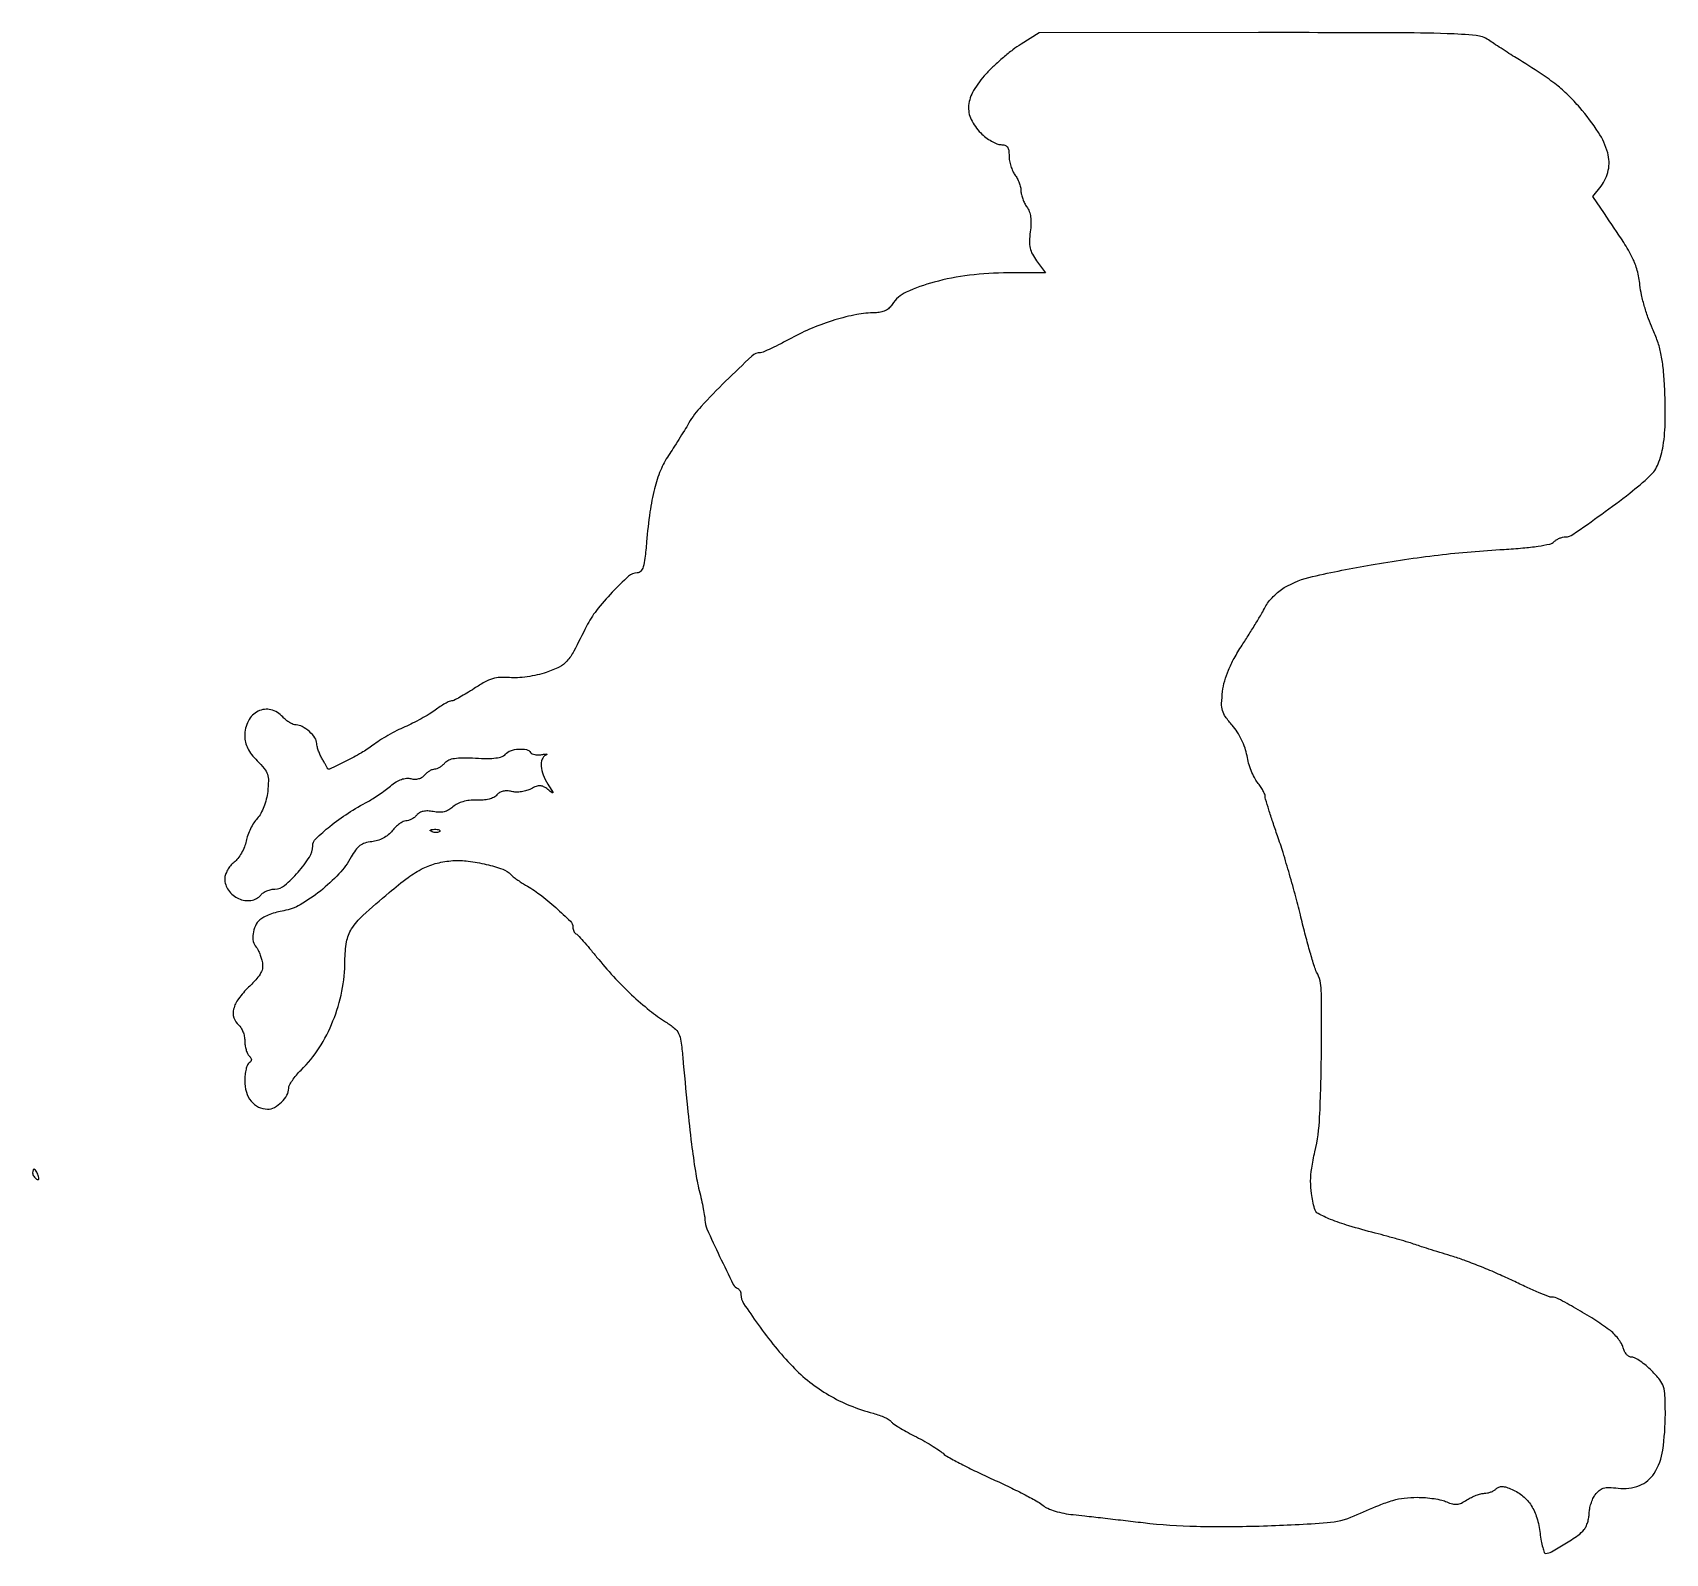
# Model space of a CAD drawing. Extents: x 0 to 408, y 0 to 380.
import ezdxf

# ---------------------------------------------------------------- set-up
doc = ezdxf.new("R2010")
doc.units = 0

msp = doc.modelspace()

# ---------------------------------------------------------------- linework, layer by layer
for points in [[(247, 377.126702, 0.023625), (244.971203, 375.710324, 0.012296), (242.573438, 373.766162, 0.0122), (240.204917, 371.645273, 0.018191), (238.25, 369.668046, 0.049801), (235.113353, 365.488681, 0.114131), (233.893172, 361.769682, 0.13544), (234.521197, 358.30844, 0.084365), (236.923077, 354.923077, 0.032002), (238.194862, 353.804444, 0.032112), (239.597596, 352.858654, 0.033872), (240.924429, 352.199107, 0.098717), (241.923077, 352, -0.072351), (242.93666, 351.852562, -0.162715), (243.565146, 351.411895, -0.124817), (243.90203, 350.588459, -0.035013), (244, 349.19113, 0.043991), (244.107332, 347.973576, 0.030992), (244.431283, 346.637158, 0.031424), (244.90532, 345.387655, 0.055589), (245.468197, 344.44113, -0.042151), (246.03275, 343.547237, -0.03008), (246.514453, 342.465414, -0.030552), (246.850502, 341.37009, -0.055346), (246.968197, 340.44113, 0.054111), (247.083571, 339.512161, 0.029999), (247.412408, 338.416846, 0.029566), (247.883595, 337.334968, 0.041767), (248.435745, 336.44113, -0.072715), (249.040376, 335.312097, -0.05265), (249.381813, 333.924614, -0.043148), (249.466069, 332.235687, -0.024342), (249.291668, 330.190513, 0.025899), (249.101234, 327.872122, 0.061732), (249.261686, 326.15436, 0.067941), (249.822299, 324.628596, 0.037229), (250.88586, 322.940513), (253.059875, 320), (243.779937, 319.964378, 0.029105), (234.094738, 319.362807, 0.036448), (225.262864, 317.635938, 0.040072), (218.296322, 315.124048, 0.147658), (214.814037, 312.073833, -0.072025), (214.063012, 311.185885, -0.068367), (213.078396, 310.528876, -0.063259), (211.882509, 310.12519, -0.048541), (210.509453, 309.984379, 0.046186), (205.917074, 309.535209, 0.025949), (200.470634, 308.192613, 0.024865), (194.823385, 306.174011, 0.0274), (189.59014, 303.660238, -0.006276), (186.96159, 302.258078, -0.008759), (184.573885, 301.075195, -0.005784), (182.554172, 300.146762, -0.105213), (181.864444, 300, 0.189632), (179.74808, 299.1674, 0.006472), (173.176228, 292.88895, 0.011857), (167.03164, 286.572019, 0.054859), (164, 282.485277, -0.004819), (162.854525, 280.56685, -0.00297), (161.471652, 278.330726, -0.002978), (160.078114, 276.136153, -0.005333), (158.903497, 274.352559, 0.051299), (156.902244, 270.6054, 0.03486), (155.38768, 266.009389, 0.027584), (154.252964, 260.218122, 0.013545), (153.418755, 252.75, -0.007746), (153.009015, 248.651631, -0.044074), (152.567263, 246.507965, -0.104155), (151.964086, 245.400911, -0.219516), (151.09492, 245, 0.186723), (148.925815, 244.160692, 0.018106), (144.823152, 240.145705, 0.023902), (140.883095, 235.582045, 0.05121), (138.406371, 231.649734, -0.006338), (135.231585, 225.436988, -0.058154), (133.520003, 222.94199, -0.098806), (131.608686, 221.469678, -0.033257), (128.342343, 220.115894, -0.026364), (126.095976, 219.485218, -0.019925), (123.575302, 219.023544, -0.020309), (121.139994, 218.777501, -0.038808), (119.175367, 218.811886, 0.036815), (116.849078, 218.861865, 0.061427), (114.922915, 218.521669, 0.052219), (112.932078, 217.675588, 0.019707), (110.342807, 216.103676, -0.008955), (108.47632, 214.914902, -0.012091), (106.744436, 213.911705, -0.009185), (105.275694, 213.142435, -0.11655), (104.672946, 213, 0.112535), (104.117963, 212.873488, 0.015809), (103.068903, 212.327512, 0.017385), (101.851295, 211.587261, 0.013987), (100.594391, 210.71068, -0.022136), (99.08905, 209.696885, -0.0108), (97.087102, 208.532418, -0.01069), (94.948999, 207.40881, -0.01521), (93, 206.510109, 0.018237), (91.02222, 205.583579, 0.011684), (88.79375, 204.372101, 0.011742), (86.663842, 203.081451, 0.021448), (85, 201.915669, -0.033217), (82.177041, 200.035143, -0.014802), (78.236015, 197.924753, -0.006201), (74.212349, 195.982922, -0.439589), (73.59646, 196.236873, 0.034445), (73.515959, 196.41702, 0.001252), (73.161148, 197.079658, 0.002288), (72.735914, 197.860481, 0.001602), (72.25, 198.736431, -0.022809), (71.771533, 199.69238, -0.020958), (71.367188, 200.714994, -0.021479), (71.084277, 201.657274, -0.062262), (71, 202.331444, 0.154853), (70.554146, 203.736528, 0.055595), (69.144505, 205.325687, 0.055354), (67.384884, 206.591268, 0.128938), (65.826247, 207, -0.09737), (65.117372, 207.139367, -0.038294), (64.2237, 207.5875, -0.036075), (63.304538, 208.23469, -0.037426), (62.5, 209, 0.148723), (59.547503, 210.769619, 0.178993), (56.350159, 210.417893, 0.160125), (53.898689, 207.986164, 0.118522), (53, 204.248182, 0.060492), (53.191213, 202.67349, 0.056039), (53.754902, 201.146518, 0.049126), (54.722347, 199.616265, 0.030874), (56.124671, 198.029176, -0.025005), (57.855891, 196.115564, -0.089108), (58.655863, 194.677496, -0.087321), (58.913652, 193.035299, -0.023441), (58.74049, 190.389987, -0.032496), (58.389446, 188.42982, -0.031679), (57.785352, 186.514429, -0.033612), (57.007068, 184.844168, -0.062817), (56.131204, 183.63966, 0.047814), (55.276277, 182.534989, 0.02666), (54.445409, 181.048801, 0.026369), (53.758834, 179.44168, 0.038423), (53.341872, 177.95936, -0.046567), (52.907567, 176.506431, -0.033966), (52.171932, 174.989122, -0.034597), (51.268022, 173.634749, -0.061729), (50.326487, 172.684855, 0.053233), (49.436322, 171.816697, 0.043946), (48.683406, 170.72488, 0.045743), (48.168651, 169.585853, 0.083451), (48, 168.582407, 0.158099), (48.941539, 165.679144, 0.130165), (51.476201, 163.609604, 0.140035), (54.557179, 163.151572, 0.189054), (57, 164.5, -0.075363), (57.645132, 165.074592, -0.04452), (58.557944, 165.559375, -0.043405), (59.579448, 165.889376, -0.056489), (60.555495, 166, 0.179497), (62.962436, 166.892843, 0.034964), (66.307992, 170.204596, 0.036068), (69.182425, 173.99774, 0.145098), (70, 176.755754, -0.203974), (70.774237, 178.574673, -0.022071), (74.277192, 181.658214, -0.025448), (78.809129, 184.940265, -0.022318), (83.84969, 187.902236, 0.019348), (85.072386, 188.610992, 0.009477), (86.575794, 189.602392, 0.009387), (88.101458, 190.693205, 0.013451), (89.408334, 191.720905, -0.03268), (90.822131, 192.747279, -0.053944), (92.146753, 193.395044, -0.064643), (93.385952, 193.669467, -0.083879), (94.543911, 193.578335, 0.060995), (95.536063, 193.454607, 0.066314), (96.499813, 193.580807, 0.070224), (97.349327, 193.942842, 0.083946), (98.008022, 194.509666, -0.044509), (98.574038, 195.079901, -0.040313), (99.250248, 195.562214, -0.04266), (99.930306, 195.893844, -0.092374), (100.5, 196, 0.094152), (101.07187, 196.108649, 0.042343), (101.759388, 196.449397, 0.039927), (102.446217, 196.944502, 0.043446), (103.024784, 197.529863, -0.118187), (103.979045, 198.244499, -0.063846), (105.397694, 198.652421, -0.039938), (107.488971, 198.80459, -0.012112), (110.669815, 198.704615, 0.012963), (113.639888, 198.616324, 0.033225), (115.785106, 198.750862, 0.046836), (117.286155, 199.090725, 0.141382), (118.145031, 199.674752, -0.138933), (119.437061, 200.562426, -0.064944), (121.445482, 200.961548, -0.067058), (123.386576, 200.830415, -0.206839), (124.441979, 200.09388, 0.156898), (124.815603, 199.775353, 0.055653), (125.498133, 199.576488, 0.048504), (126.349057, 199.512212, 0.040493), (127.250996, 199.604968, -0.012422), (128.056041, 199.733714, -0.07748), (128.472168, 199.72501, -0.603945), (128.508342, 199.611536, -0.087442), (128.25, 199.427755, 0.195029), (127.315898, 198.408204, 0.10622), (127.067008, 196.701618, 0.076911), (127.553055, 194.531612, 0.048589), (128.732738, 192.214817, -0.00179), (129.88113, 190.401254, -0.147773), (129.967691, 190.085404, -0.610966), (129.833292, 190.020817, -0.005355), (128.698649, 190.900736, 0.047036), (127.678234, 191.563941, 0.113716), (126.813132, 191.790254, 0.099591), (125.864381, 191.628257, 0.030948), (124.542958, 191.02299, -0.05297), (123.448081, 190.578614, -0.036121), (122.132427, 190.301624, -0.036396), (120.808591, 190.218734, -0.058987), (119.691469, 190.362588, 0.049359), (118.561321, 190.530234, 0.069556), (117.548255, 190.438546, 0.077889), (116.686962, 190.08992, 0.084701), (116.00162, 189.501952, -0.106663), (115.239221, 188.903442, -0.049729), (114.054557, 188.4661, -0.042561), (112.57218, 188.212858, -0.030833), (110.896672, 188.17518, 0.033901), (109.112914, 188.12413, 0.044233), (107.508747, 187.824266, 0.049242), (106.13438, 187.288657, 0.066486), (105.036613, 186.533135, -0.054894), (103.964154, 185.757926, -0.069092), (102.826461, 185.305833, -0.065695), (101.563054, 185.167477, -0.043845), (100.114358, 185.327128, 0.037817), (98.755168, 185.493498, 0.063276), (97.608976, 185.401394, 0.076216), (96.679691, 185.052981, 0.092066), (95.964775, 184.457556, -0.052882), (95.392354, 183.899818, -0.0427), (94.674632, 183.428157, -0.044244), (93.927671, 183.105621, -0.079965), (93.271475, 183, 0.116969), (92.569456, 182.833493, 0.039062), (91.660222, 182.283707, 0.036376), (90.713224, 181.494683, 0.034241), (89.86976, 180.561557, -0.056053), (88.862126, 179.539935, -0.047373), (87.596606, 178.700592, -0.046864), (86.180419, 178.106351, -0.051884), (84.72584, 177.811557, 0.050331), (83.048833, 177.477091, 0.085534), (81.775717, 176.83345, 0.075942), (80.693962, 175.740964, 0.03251), (79.59305, 174, -0.064056), (76.546335, 169.793244, -0.035754), (71.888834, 165.501336, -0.035677), (66.864091, 162.050656, -0.093239), (62.757804, 160.577262, 0.027017), (61.017421, 160.201607, 0.02439), (59.265895, 159.630147, 0.025167), (57.747189, 158.961989, 0.067797), (56.776125, 158.297396, 0.098319), (55.651203, 156.784061, 0.078103), (55.072959, 154.827268, 0.082526), (55.137226, 152.894504, 0.136861), (55.870892, 151.45, -0.065753), (56.246826, 150.912879, -0.020726), (56.663237, 150.02352, -0.020302), (57.050228, 148.982313, -0.0212), (57.345283, 147.927942, -0.080707), (57.448723, 146.439929, -0.097742), (57.05395, 145.100048, -0.062743), (56.012323, 143.599224, -0.016318), (53.974391, 141.474994, 0.040228), (51.447811, 138.576128, 0.095546), (50.219118, 136.006076, 0.141957), (50.277441, 133.812785, 0.143334), (51.5, 132, -0.084651), (52.075063, 131.329834, -0.043782), (52.559375, 130.334265, -0.041871), (52.889178, 129.194051, -0.049508), (53, 128.077555, 0.03625), (53.080206, 126.972716, 0.03406), (53.319345, 125.867187, 0.035902), (53.66928, 124.91709, 0.090427), (54.087132, 124.312868, -0.047458), (54.536977, 123.768438, -0.150038), (54.674265, 123.321227, -0.181024), (54.526767, 122.927179, -0.075363), (54.087132, 122.553851, 0.160702), (53.666645, 122.053152, 0.035181), (53.319345, 120.967196, 0.033216), (53.079795, 119.594671, 0.026603), (53, 118.095971, 0.070976), (53.404628, 115.259866, 0.098076), (54.58641, 112.98407, 0.111109), (56.413315, 111.521755, 0.113913), (58.673753, 111, 0.124223), (60.429426, 111.443028, 0.070118), (62.208682, 112.75225, 0.070451), (63.547661, 114.492715, 0.129487), (64, 116.210083, -0.120939), (64.194032, 117.000535, -0.027909), (64.901151, 118.18765, -0.027243), (65.893463, 119.499767, -0.023681), (67.067747, 120.761976, 0.056372), (71.58094, 126.296977, 0.047467), (75.052365, 133.021214, 0.046371), (77.261047, 140.448974, 0.047985), (78.029313, 148.070998, -0.041462), (78.444578, 152.808229, -0.101344), (79.712184, 156.054143, -0.064209), (82.511206, 159.360111, -0.009665), (89.050075, 165.102948, -0.016351), (93.838239, 168.885852, -0.042981), (97.565608, 171.171317, -0.054681), (101.059085, 172.465869, -0.044616), (105, 173.087495, -0.047731), (108.846512, 172.979318, -0.028317), (113.363442, 172.156796, -0.02635), (117.453312, 170.938864, -0.120105), (119.512859, 169.586031, 0.039223), (120.0778, 169.068281, 0.012079), (121.005787, 168.378397, 0.012003), (122.085116, 167.653981, 0.012894), (123.172854, 167, -0.034594), (126.687707, 164.673506, -0.018281), (130.721718, 161.341265, -0.011258), (134.388453, 157.928842, -0.202395), (135, 156.479956, 0.052701), (135.055708, 155.952899, 0.054251), (135.220313, 155.454529, 0.06001), (135.462721, 155.056723, 0.121954), (135.75, 154.833333, -0.102673), (136.205591, 154.506117, -0.004096), (137.583417, 152.982292, -0.007067), (139.183326, 151.131424, -0.004926), (140.938229, 149, 0.01747), (145.118317, 144.174982, 0.01689), (149.670875, 139.597011, 0.017752), (154.174214, 135.655989, 0.031591), (158.181873, 132.79341, -0.031941), (160.347842, 131.244019, -0.109055), (161.415951, 129.892335, -0.078865), (161.993502, 127.985392, -0.011846), (162.445739, 124, 0.002408), (163.632207, 111.430699, 0.006037), (164.652522, 102.276862, 0.008028), (165.605066, 95.474844, 0.021377), (166.568889, 90.669233, -0.005606), (167.116836, 88.323444, -0.006662), (167.579611, 86.097014, -0.00585), (167.922438, 84.212117, -0.042079), (168, 83.292118, 0.106628), (168.483498, 81.050683, 0.005322), (171.673805, 74.195101, 0.003681), (175.08271, 67.201782, 0.181567), (176.192372, 66.166667, -0.108494), (176.50136, 65.951822, -0.064303), (176.762759, 65.584621, -0.059734), (176.939804, 65.129364, -0.062974), (177, 64.653318, 0.146122), (177.652189, 62.469306, 0.010541), (181.260364, 57.211758, 0.015552), (185.539756, 51.624875, 0.019547), (189.857445, 46.739924, 0.034566), (194.181291, 42.801628, 0.035639), (198.964367, 39.540476, 0.035009), (204.243271, 36.943592, 0.031048), (210.046774, 34.987405, -0.018327), (211.572928, 34.515842, -0.022413), (212.959168, 33.960312, -0.021657), (214.063089, 33.400567, -0.126834), (214.528547, 32.953809, 0.105827), (215.024369, 32.436761, 0.010373), (216.482871, 31.492129, 0.012753), (218.292492, 30.435514, 0.009769), (220.320769, 29.370674, -0.010709), (222.450317, 28.247558, -0.010186), (224.566101, 27.016075, -0.010184), (226.391156, 25.851794, -0.03516), (227.5, 24.993857, 0.05533), (228.829334, 24.048336, 0.006678), (231.996875, 22.341067, 0.007874), (235.833044, 20.415302, 0.006406), (240, 18.470409, -0.006156), (244.166968, 16.528044, -0.007579), (248.003125, 14.609905, -0.006402), (251.172765, 12.912645, -0.05372), (252.5, 11.981527, 0.078557), (253.648918, 11.257513, 0.026603), (255.509392, 10.573484, 0.025284), (257.713626, 10.013997, 0.024055), (260, 9.668641, -0.002265), (262.899427, 9.35913, -0.000641), (267.409375, 8.851168, -0.000646), (272.502356, 8.264251, -0.000683), (277.5, 7.67485, 0.024934), (290.798626, 6.757091, 0.012697), (307.556791, 6.86347, 0.009627), (323.482512, 7.67629, 0.086294), (330.25, 9.349705, -0.005149), (336.427949, 11.99289, -0.026669), (339.927052, 13.233219, -0.042578), (342.738026, 13.809536, -0.029287), (345.986874, 14, -0.020277), (348.053982, 13.916134, -0.017874), (350.197095, 13.664581, -0.018239), (352.113516, 13.29788, -0.05054), (353.411983, 12.858149, 0.040998), (354.80096, 12.358086, 0.091015), (355.918011, 12.266174, 0.086267), (357.032351, 12.576428, 0.034111), (358.423853, 13.358149, -0.029329), (359.517939, 13.986614, -0.025296), (360.732645, 14.517706, -0.026096), (361.885649, 14.886298, -0.064397), (362.764817, 15, 0.052253), (363.549567, 15.082235, 0.038356), (364.389758, 15.328843, 0.039076), (365.157414, 15.690506, 0.06685), (365.719466, 16.119466, -0.103951), (366.408452, 16.569136, -0.102013), (367.224935, 16.707409, -0.070223), (368.270682, 16.521671, -0.025186), (369.68687, 15.978311, -0.069776), (372.422268, 14.278385, -0.077116), (374.478471, 11.941048, -0.069226), (375.883118, 8.872932, -0.043332), (376.686486, 4.999324, 0.01488), (376.971479, 3.083086, 0.023713), (377.340696, 1.468551, 0.020218), (377.737834, 0.240047, 0.314191), (378.082131, 0, 0.12838), (379.543653, 0.381549, 0.010906), (382.916861, 2.36949, 0.013765), (386.167845, 4.508176, 0.072706), (387.718197, 5.965755, 0.06154), (388.187795, 6.73488, 0.031679), (388.58789, 7.791767, 0.030928), (388.866651, 8.947305, 0.040597), (388.968197, 10.027494, -0.046589), (389.087114, 11.14842, -0.028855), (389.423296, 12.430214, -0.028815), (389.906186, 13.668582, -0.04543), (390.472812, 14.657721, -0.063757), (391.43101, 15.710597, -0.107834), (392.478812, 16.269834, -0.07658), (393.912696, 16.446459, -0.020237), (396.222812, 16.282704, 0.120068), (401.494988, 16.959938, 0.161125), (405.19687, 19.991966, 0.105882), (407.34207, 25.795425, 0.035597), (407.994423, 34.85, 0.009972), (407.906896, 39.412007, 0.066781), (407.518473, 41.641495, 0.092437), (406.59678, 43.368648, 0.027718), (404.6, 45.6, 0.021333), (403.18234, 46.901586, 0.025287), (401.734347, 48.00125, 0.02536), (400.440677, 48.791283, 0.125029), (399.619052, 49, -0.133626), (398.970259, 49.176544, -0.074226), (398.32796, 49.695455, -0.06527), (397.788926, 50.462235, -0.059185), (397.443898, 51.367505, 0.07092), (397.011143, 52.427804, 0.032456), (396.172896, 53.668982, 0.031324), (395.104515, 54.883386, 0.03752), (393.9515, 55.877737, 0.018124), (390.151993, 58.479319, 0.011888), (385.60272, 61.208602, 0.007242), (381.235771, 63.606286, 0.122516), (379.653097, 64, -0.095071), (378.825306, 64.158833, -0.004852), (376.282668, 65.200572, -0.007598), (373.274671, 66.521357, -0.005424), (369.947103, 68.087052, 0.009484), (366.237771, 69.795731, 0.007001), (362.071961, 71.550626, 0.00708), (358.086966, 73.098721, 0.015717), (355, 74.138678, -0.001764), (352.291416, 74.967764, -0.001651), (349.528125, 75.834277, -0.001642), (347.080315, 76.619603, -0.005654), (345.5, 77.152167, 0.011224), (343.892443, 77.674044, 0.003041), (341.325, 78.427293, 0.003076), (338.399999, 79.246714, 0.003189), (335.5, 80.020074, -0.008591), (328.889537, 81.859647, -0.023535), (324.314075, 83.455834, -0.028846), (321.275898, 84.88761, -0.21183), (320.320461, 86.130857, -0.021911), (319.584472, 89.878227, -0.039339), (319.360734, 93.002947, -0.037395), (319.625588, 96.229061, -0.017807), (320.422025, 100.320011, 0.045576), (321.612065, 108.964932, 0.008977), (322.047197, 124.637889, 0.005506), (322.027736, 140.72783, 0.12037), (320.862567, 145.256796, -0.048329), (320.280083, 146.654668, -0.004757), (319.240952, 150.153239, -0.005975), (318.089353, 154.359199, -0.004703), (316.939422, 158.941055, 0.006461), (315.648562, 164.008899, 0.004517), (314.068186, 169.689007, 0.004557), (312.454437, 175.10641, 0.009449), (311.076855, 179.298118, -0.003438), (309.898031, 182.744777, -0.00492), (308.903826, 185.818509, -0.002757), (308.105589, 188.422234, -0.073121), (308, 189.140389, 0.104668), (307.882753, 189.694341, 0.021555), (307.436859, 190.593739, 0.021795), (306.816799, 191.61205, 0.018999), (306.082924, 192.621708, -0.049552), (305.29686, 193.85487, -0.023234), (304.521064, 195.582747, -0.022754), (303.869408, 197.484935, -0.029605), (303.458016, 199.279437, 0.041344), (302.965591, 201.217584, 0.029939), (302.115538, 203.277906, 0.029644), (301.011846, 205.249022, 0.037352), (299.755987, 206.920448, -0.024691), (298.086495, 209.02913, -0.085649), (297.333425, 210.59041, -0.079689), (297.119322, 212.373536, -0.019588), (297.352204, 215.326, -0.037954), (297.873774, 217.984093, -0.032115), (298.812458, 220.69065, -0.027735), (300.233431, 223.606175, -0.01665), (302.221308, 226.905552, 0.003825), (303.970153, 229.646625, 0.003762), (305.686768, 232.429423, 0.0037), (307.154972, 234.890996, 0.01431), (308.010242, 236.449931, -0.048614), (308.823504, 237.717841, -0.027301), (310.034073, 239.092368, -0.027008), (311.420867, 240.359007, -0.039408), (312.779115, 241.303005, -0.076865), (319.850784, 244.087964, -0.012305), (334.457772, 247.005311, -0.013966), (351.259935, 249.4518, -0.015204), (367.703444, 250.873651, 0.008193), (372.410988, 251.214287, 0.015243), (376.210068, 251.668916, 0.013656), (379.113494, 252.187945, 0.146681), (380.153444, 252.75, -0.055802), (380.751004, 253.228586, -0.03884), (381.515909, 253.632812, -0.039205), (382.321695, 253.908948, -0.063028), (383.04114, 254, 0.153316), (384.914508, 254.588263, 0.004045), (392.109487, 259.688157, 0.009325), (399.11568, 264.941202, 0.021179), (404.158472, 269.22638, 0.113678), (406.195204, 272.218189, 0.05289), (407.434881, 276.774717, 0.03749), (407.975155, 283.11466, 0.015189), (407.798933, 291.791076, 0.013184), (407.452035, 296.284414, 0.026295), (406.898125, 299.80642, 0.030488), (406.046175, 302.890401, 0.026499), (404.791628, 306, -0.02354), (403.766144, 308.49913, -0.015281), (402.808099, 311.472006, -0.015372), (402.049196, 314.438518, -0.028014), (401.641843, 316.904701, 0.036587), (400.971726, 320.57013, 0.051842), (399.812122, 323.673875, 0.029654), (397.594072, 327.543863, 0.004804), (392.771474, 334.756941), (389.865759, 339.013882), (391.93288, 341.6418, 0.118579), (393.742176, 345.582086, 0.115443), (393.587, 349.955927, 0.079863), (391.278947, 355.059461, 0.031131), (386.602406, 361.257965, 0.020783), (383.683885, 364.389815, 0.028843), (380.80399, 366.922884, 0.020695), (377.000353, 369.651899, 0.005586), (370.75, 373.656438, -0.002153), (368.924431, 374.808461, -0.001684), (366.95252, 376.074094, -0.001702), (365.125051, 377.264574, -0.004166), (363.790493, 378.156438, 0.126626), (360.693476, 379.271316, 0.015479), (353.437885, 379.726661, 0.00739), (340.241727, 379.950228, 0.000627), (306.290493, 379.981), (251.5, 379.961999)], [(101.729167, 180.395833, -0.126455), (101.402231, 180.202593, -0.060344), (100.916927, 180.123424, -0.05415), (100.359369, 180.160852, -0.051402), (99.8125, 180.316886, -0.054073), (99.395823, 180.538436, -0.470617), (99.37858, 180.720685, -0.168741), (99.670344, 180.862007, -0.018894), (100.416667, 180.921053, -0.028489), (101.112848, 180.910055, -0.077125), (101.592839, 180.799335, -0.208169), (101.77538, 180.614691, -0.296942)], [(0, 95.059017, 0.088797), (0.072509, 94.65395, 0.053277), (0.290385, 94.21498, 0.051183), (0.610411, 93.810572, 0.061454), (0.988546, 93.507079, 0.1144), (1.325929, 93.393111, 0.32948), (1.525685, 93.512472, 0.155351), (1.556862, 93.868281, 0.036408), (1.381557, 94.448062, 0.029964), (0.894727, 95.51997, 0.168622), (0.441482, 95.942608, 0.444011), (0.117673, 95.798253, 0.079093)]]:
    msp.add_lwpolyline(points, format="xyb", close=True)

doc.saveas('drawing.dxf')
